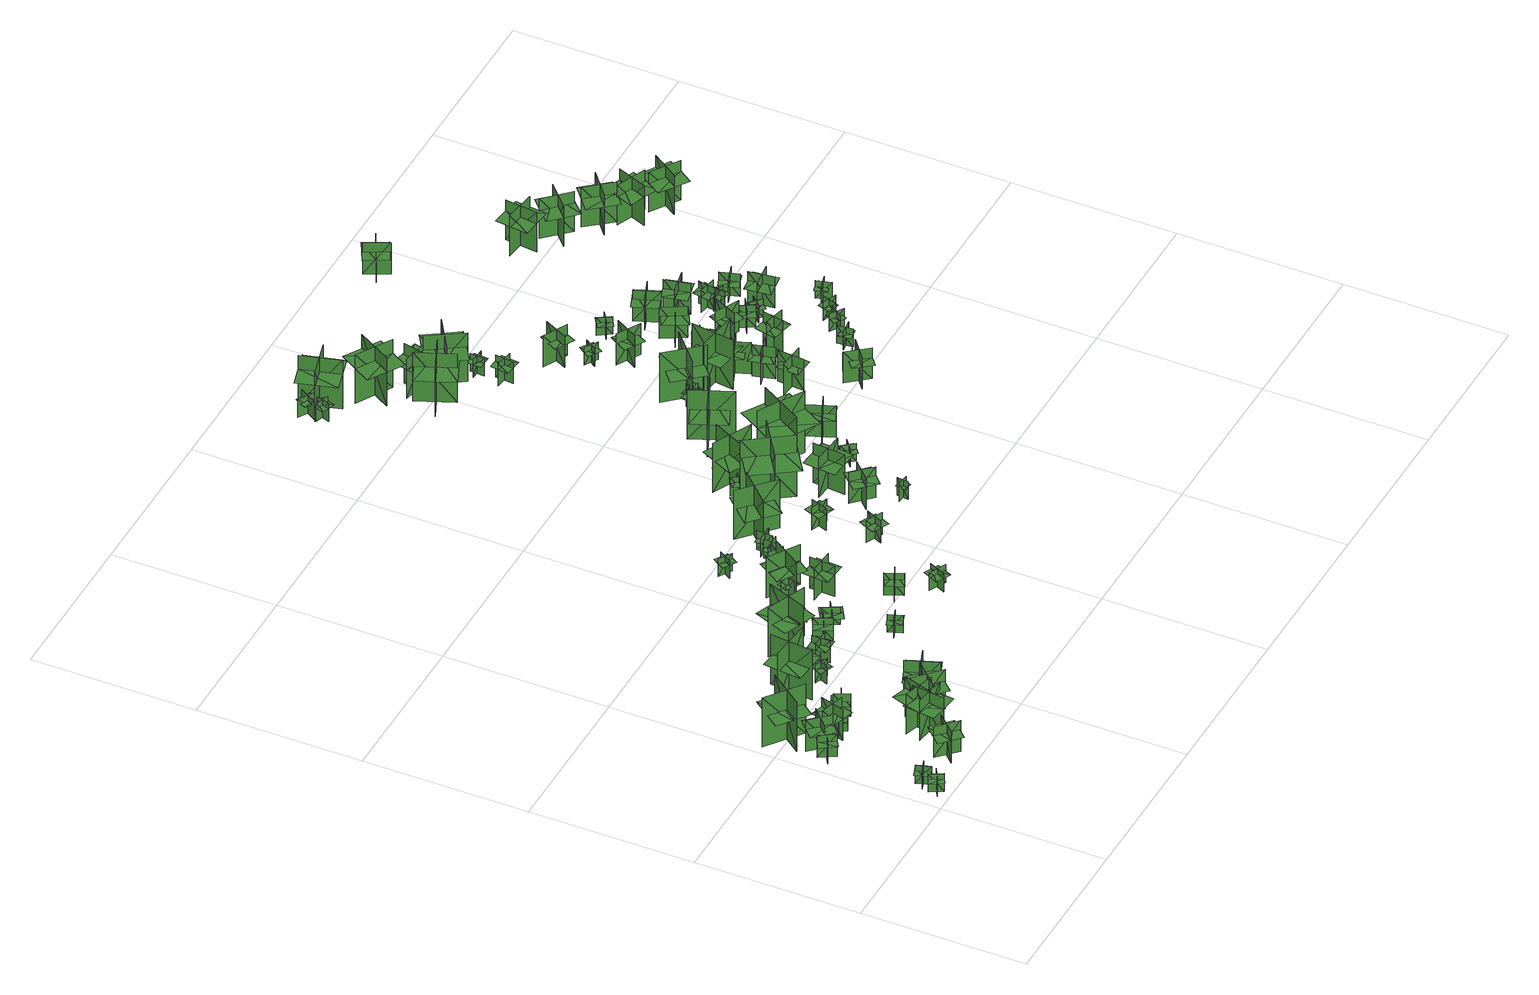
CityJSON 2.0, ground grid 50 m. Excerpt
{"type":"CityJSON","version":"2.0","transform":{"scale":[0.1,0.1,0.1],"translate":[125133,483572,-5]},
"CityObjects":{
"tree1":{"type":"SolitaryVegetationObject","geometry":[{"type":"MultiSurface","lod":"1","boundaries":[[[0,1,2]],[[0,2,3]],[[4,5,6]],[[4,6,7]],[[8,9,10]],[[8,10,11]],[[8,11,12]],[[8,12,13]]]}]},
"tree2":{"type":"SolitaryVegetationObject","geometry":[{"type":"MultiSurface","lod":"1","boundaries":[[[14,15,16]],[[14,16,17]],[[18,19,20]],[[18,20,21]],[[22,23,24]],[[22,24,25]],[[22,25,26]],[[22,26,27]]]}]},
"tree3":{"type":"SolitaryVegetationObject","geometry":[{"type":"MultiSurface","lod":"1","boundaries":[[[28,29,30]],[[28,30,31]],[[32,33,34]],[[32,34,35]],[[36,37,38]],[[36,38,39]],[[36,39,40]],[[36,40,41]]]}]},
"tree4":{"type":"SolitaryVegetationObject","geometry":[{"type":"MultiSurface","lod":"1","boundaries":[[[42,43,44]],[[42,44,45]],[[46,47,48]],[[46,48,49]],[[50,51,52]],[[50,52,53]],[[50,53,54]],[[50,54,55]]]}]},
"tree5":{"type":"SolitaryVegetationObject","geometry":[{"type":"MultiSurface","lod":"1","boundaries":[[[56,57,58]],[[56,58,59]],[[60,61,62]],[[60,62,63]],[[64,65,66]],[[64,66,67]],[[64,67,68]],[[64,68,69]]]}]},
"tree6":{"type":"SolitaryVegetationObject","geometry":[{"type":"MultiSurface","lod":"1","boundaries":[[[70,71,72]],[[70,72,73]],[[74,75,76]],[[74,76,77]],[[78,79,80]],[[78,80,81]],[[78,82,83]],[[78,83,79]]]}]},
"tree7":{"type":"SolitaryVegetationObject","geometry":[{"type":"MultiSurface","lod":"1","boundaries":[[[84,85,86]],[[84,86,87]],[[88,89,90]],[[88,90,91]],[[92,93,94]],[[92,94,95]],[[92,95,96]],[[92,96,97]]]}]},
"tree8":{"type":"SolitaryVegetationObject","geometry":[{"type":"MultiSurface","lod":"1","boundaries":[[[98,99,100]],[[98,100,101]],[[102,103,104]],[[102,104,105]],[[106,107,108]],[[106,108,109]],[[106,109,110]],[[106,110,111]]]}]},
"tree9":{"type":"SolitaryVegetationObject","geometry":[{"type":"MultiSurface","lod":"1","boundaries":[[[112,113,114]],[[112,114,115]],[[116,117,118]],[[116,118,119]],[[120,121,122]],[[120,122,123]],[[120,123,124]],[[120,124,125]]]}]},
"tree10":{"type":"SolitaryVegetationObject","geometry":[{"type":"MultiSurface","lod":"1","boundaries":[[[126,127,128]],[[126,128,129]],[[130,131,132]],[[130,132,133]],[[134,135,136]],[[134,136,137]],[[134,137,138]],[[134,138,139]]]}]},
"tree11":{"type":"SolitaryVegetationObject","geometry":[{"type":"MultiSurface","lod":"1","boundaries":[[[140,141,142]],[[140,142,143]],[[144,145,146]],[[144,146,147]],[[148,149,150]],[[148,150,151]],[[148,151,152]],[[148,152,153]]]}]},
"tree12":{"type":"SolitaryVegetationObject","geometry":[{"type":"MultiSurface","lod":"1","boundaries":[[[154,155,156]],[[154,156,157]],[[158,159,160]],[[158,160,161]],[[162,163,164]],[[162,164,165]],[[162,166,167]],[[162,167,163]]]}]},
"tree13":{"type":"SolitaryVegetationObject","geometry":[{"type":"MultiSurface","lod":"1","boundaries":[[[168,169,170]],[[168,170,171]],[[172,173,174]],[[172,174,175]],[[176,177,178]],[[176,178,179]],[[176,179,180]],[[176,180,181]]]}]},
"tree14":{"type":"SolitaryVegetationObject","geometry":[{"type":"MultiSurface","lod":"1","boundaries":[[[182,183,184]],[[182,184,185]],[[186,187,188]],[[186,188,189]],[[190,191,192]],[[190,192,193]],[[190,193,194]],[[190,194,195]]]}]},
"tree15":{"type":"SolitaryVegetationObject","geometry":[{"type":"MultiSurface","lod":"1","boundaries":[[[196,197,198]],[[196,198,199]],[[200,201,202]],[[200,202,203]],[[204,205,206]],[[204,206,207]],[[204,208,209]],[[204,209,205]]]}]},
"tree16":{"type":"SolitaryVegetationObject","geometry":[{"type":"MultiSurface","lod":"1","boundaries":[[[210,211,212]],[[210,212,213]],[[214,215,216]],[[214,216,217]],[[218,219,220]],[[218,220,221]],[[218,221,222]],[[218,222,223]]]}]},
"tree17":{"type":"SolitaryVegetationObject","geometry":[{"type":"MultiSurface","lod":"1","boundaries":[[[224,225,226]],[[224,226,227]],[[228,229,230]],[[228,230,231]],[[232,233,234]],[[232,234,235]],[[232,235,236]],[[232,236,237]]]}]},
"tree18":{"type":"SolitaryVegetationObject","geometry":[{"type":"MultiSurface","lod":"1","boundaries":[[[238,239,240]],[[238,240,241]],[[242,243,244]],[[242,244,245]],[[246,247,248]],[[246,248,249]],[[246,249,250]],[[246,250,251]]]}]},
"tree19":{"type":"SolitaryVegetationObject","geometry":[{"type":"MultiSurface","lod":"1","boundaries":[[[252,253,254]],[[252,254,255]],[[256,257,258]],[[256,258,259]],[[260,261,262]],[[260,262,263]],[[260,264,265]],[[260,265,261]]]}]},
"tree20":{"type":"SolitaryVegetationObject","geometry":[{"type":"MultiSurface","lod":"1","boundaries":[[[266,267,268]],[[266,268,269]],[[270,271,272]],[[270,272,273]],[[274,275,276]],[[274,276,277]],[[274,277,278]],[[274,278,279]]]}]},
"tree21":{"type":"SolitaryVegetationObject","geometry":[{"type":"MultiSurface","lod":"1","boundaries":[[[280,281,282]],[[280,282,283]],[[284,285,286]],[[284,286,287]],[[288,289,290]],[[288,290,291]],[[288,291,292]],[[288,292,293]]]}]},
"tree22":{"type":"SolitaryVegetationObject","geometry":[{"type":"MultiSurface","lod":"1","boundaries":[[[294,295,296]],[[294,296,297]],[[298,299,300]],[[298,300,301]],[[302,303,304]],[[302,304,305]],[[302,305,306]],[[302,306,307]]]}]},
"tree23":{"type":"SolitaryVegetationObject","geometry":[{"type":"MultiSurface","lod":"1","boundaries":[[[308,309,310]],[[308,310,311]],[[312,313,314]],[[312,314,315]],[[316,317,318]],[[316,318,319]],[[316,319,320]],[[316,320,321]]]}]},
"tree24":{"type":"SolitaryVegetationObject","geometry":[{"type":"MultiSurface","lod":"1","boundaries":[[[322,323,324]],[[322,324,325]],[[326,327,328]],[[326,328,329]],[[330,331,332]],[[330,332,333]],[[330,333,334]],[[330,334,335]]]}]},
"tree25":{"type":"SolitaryVegetationObject","geometry":[{"type":"MultiSurface","lod":"1","boundaries":[[[336,337,338]],[[336,338,339]],[[340,341,342]],[[340,342,343]],[[344,345,346]],[[344,346,347]],[[344,347,348]],[[344,348,349]]]}]},
"tree26":{"type":"SolitaryVegetationObject","geometry":[{"type":"MultiSurface","lod":"1","boundaries":[[[350,351,352]],[[350,352,353]],[[354,355,356]],[[354,356,357]],[[358,359,360]],[[358,360,361]],[[358,362,363]],[[358,363,359]]]}]},
"tree27":{"type":"SolitaryVegetationObject","geometry":[{"type":"MultiSurface","lod":"1","boundaries":[[[364,365,366]],[[364,366,367]],[[368,369,370]],[[368,370,371]],[[372,373,374]],[[372,374,375]],[[372,375,376]],[[372,376,377]]]}]},
"tree28":{"type":"SolitaryVegetationObject","geometry":[{"type":"MultiSurface","lod":"1","boundaries":[[[378,379,380]],[[378,380,381]],[[382,383,384]],[[382,384,385]],[[386,387,388]],[[386,388,389]],[[386,389,390]],[[386,390,391]]]}]},
"tree29":{"type":"SolitaryVegetationObject","geometry":[{"type":"MultiSurface","lod":"1","boundaries":[[[392,393,394]],[[392,394,395]],[[396,397,398]],[[396,398,399]],[[400,401,402]],[[400,402,403]],[[400,403,404]],[[400,404,405]]]}]},
"tree30":{"type":"SolitaryVegetationObject","geometry":[{"type":"MultiSurface","lod":"1","boundaries":[[[406,407,408]],[[406,408,409]],[[410,411,412]],[[410,412,413]],[[414,415,416]],[[414,416,417]],[[414,417,418]],[[414,418,419]]]}]},
"tree31":{"type":"SolitaryVegetationObject","geometry":[{"type":"MultiSurface","lod":"1","boundaries":[[[420,421,422]],[[420,422,423]],[[424,425,426]],[[424,426,427]],[[428,429,430]],[[428,430,431]],[[428,431,432]],[[428,432,433]]]}]},
"tree32":{"type":"SolitaryVegetationObject","geometry":[{"type":"MultiSurface","lod":"1","boundaries":[[[434,435,436]],[[434,436,437]],[[438,439,440]],[[438,440,441]],[[442,443,444]],[[442,444,445]],[[442,445,446]],[[442,446,447]]]}]},
"tree33":{"type":"SolitaryVegetationObject","geometry":[{"type":"MultiSurface","lod":"1","boundaries":[[[448,449,450]],[[448,450,451]],[[452,453,454]],[[452,454,455]],[[456,457,458]],[[456,458,459]],[[456,459,460]],[[456,460,461]]]}]},
"tree34":{"type":"SolitaryVegetationObject","geometry":[{"type":"MultiSurface","lod":"1","boundaries":[[[462,463,464]],[[462,464,465]],[[466,467,468]],[[466,468,469]],[[470,471,472]],[[470,472,473]],[[470,473,474]],[[470,474,475]]]}]},
"tree35":{"type":"SolitaryVegetationObject","geometry":[{"type":"MultiSurface","lod":"1","boundaries":[[[476,477,478]],[[476,478,479]],[[480,481,482]],[[480,482,483]],[[484,485,486]],[[484,486,487]],[[484,488,489]],[[484,489,485]]]}]},
"tree36":{"type":"SolitaryVegetationObject","geometry":[{"type":"MultiSurface","lod":"1","boundaries":[[[490,491,492]],[[490,492,493]],[[494,495,496]],[[494,496,497]],[[498,499,500]],[[498,500,501]],[[498,501,502]],[[498,502,503]]]}]},
"tree37":{"type":"SolitaryVegetationObject","geometry":[{"type":"MultiSurface","lod":"1","boundaries":[[[504,505,506]],[[504,506,507]],[[508,509,510]],[[508,510,511]],[[512,513,514]],[[512,514,515]],[[512,515,516]],[[512,516,517]]]}]},
"tree38":{"type":"SolitaryVegetationObject","geometry":[{"type":"MultiSurface","lod":"1","boundaries":[[[518,519,520]],[[518,520,521]],[[522,523,524]],[[522,524,525]],[[526,527,528]],[[526,528,529]],[[526,529,530]],[[526,530,531]]]}]},
"tree39":{"type":"SolitaryVegetationObject","geometry":[{"type":"MultiSurface","lod":"1","boundaries":[[[532,533,534]],[[532,534,535]],[[536,537,538]],[[536,538,539]],[[540,541,542]],[[540,542,543]],[[540,543,544]],[[540,544,545]]]}]},
"tree40":{"type":"SolitaryVegetationObject","geometry":[{"type":"MultiSurface","lod":"1","boundaries":[[[546,547,548]],[[546,548,549]],[[550,551,552]],[[550,552,553]],[[554,555,556]],[[554,556,557]],[[554,557,558]],[[554,558,559]]]}]},
"tree41":{"type":"SolitaryVegetationObject","geometry":[{"type":"MultiSurface","lod":"1","boundaries":[[[560,561,562]],[[560,562,563]],[[564,565,566]],[[564,566,567]],[[568,569,570]],[[568,570,571]],[[568,571,572]],[[568,572,573]]]}]},
"tree42":{"type":"SolitaryVegetationObject","geometry":[{"type":"MultiSurface","lod":"1","boundaries":[[[574,575,576]],[[574,576,577]],[[578,579,580]],[[578,580,581]],[[582,583,584]],[[582,584,585]],[[582,586,587]],[[582,587,583]]]}]},
"tree43":{"type":"SolitaryVegetationObject","geometry":[{"type":"MultiSurface","lod":"1","boundaries":[[[588,589,590]],[[588,590,591]],[[592,593,594]],[[592,594,595]],[[596,597,598]],[[596,598,599]],[[596,599,600]],[[596,600,601]]]}]},
"tree44":{"type":"SolitaryVegetationObject","geometry":[{"type":"MultiSurface","lod":"1","boundaries":[[[602,603,604]],[[602,604,605]],[[606,607,608]],[[606,608,609]],[[610,611,612]],[[610,612,613]],[[610,613,614]],[[610,614,615]]]}]},
"tree45":{"type":"SolitaryVegetationObject","geometry":[{"type":"MultiSurface","lod":"1","boundaries":[[[616,617,618]],[[616,618,619]],[[620,621,622]],[[620,622,623]],[[624,625,626]],[[624,626,627]],[[624,627,628]],[[624,628,629]]]}]},
"tree46":{"type":"SolitaryVegetationObject","geometry":[{"type":"MultiSurface","lod":"1","boundaries":[[[630,631,632]],[[630,632,633]],[[634,635,636]],[[634,636,637]],[[638,639,640]],[[638,640,641]],[[638,641,642]],[[638,642,643]]]}]},
"tree47":{"type":"SolitaryVegetationObject","geometry":[{"type":"MultiSurface","lod":"1","boundaries":[[[644,645,646]],[[644,646,647]],[[648,649,650]],[[648,650,651]],[[652,653,654]],[[652,654,655]],[[652,655,656]],[[652,656,657]]]}]},
"tree48":{"type":"SolitaryVegetationObject","geometry":[{"type":"MultiSurface","lod":"1","boundaries":[[[658,659,660]],[[658,660,661]],[[662,663,664]],[[662,664,665]],[[666,667,668]],[[666,668,669]],[[666,669,670]],[[666,670,671]]]}]},
"tree49":{"type":"SolitaryVegetationObject","geometry":[{"type":"MultiSurface","lod":"1","boundaries":[[[672,673,674]],[[672,674,675]],[[676,677,678]],[[676,678,679]],[[680,681,682]],[[680,682,683]],[[680,683,684]],[[680,684,685]]]}]},
"tree50":{"type":"SolitaryVegetationObject","geometry":[{"type":"MultiSurface","lod":"1","boundaries":[[[686,687,688]],[[686,688,689]],[[690,691,692]],[[690,692,693]],[[694,695,696]],[[694,696,697]],[[694,698,699]],[[694,699,695]]]}]},
"tree51":{"type":"SolitaryVegetationObject","geometry":[{"type":"MultiSurface","lod":"1","boundaries":[[[700,701,702]],[[700,702,703]],[[704,705,706]],[[704,706,707]],[[708,709,710]],[[708,710,711]],[[708,711,712]],[[708,712,713]]]}]},
"tree52":{"type":"SolitaryVegetationObject","geometry":[{"type":"MultiSurface","lod":"1","boundaries":[[[714,715,716]],[[714,716,717]],[[718,719,720]],[[718,720,721]],[[722,723,724]],[[722,724,725]],[[722,725,726]],[[722,726,727]]]}]},
"tree53":{"type":"SolitaryVegetationObject","geometry":[{"type":"MultiSurface","lod":"1","boundaries":[[[728,729,730]],[[728,730,731]],[[732,733,734]],[[732,734,735]],[[736,737,738]],[[736,738,739]],[[736,740,741]],[[736,741,737]]]}]},
"tree54":{"type":"SolitaryVegetationObject","geometry":[{"type":"MultiSurface","lod":"1","boundaries":[[[742,743,744]],[[742,744,745]],[[746,747,748]],[[746,748,749]],[[750,751,752]],[[750,752,753]],[[750,753,754]],[[750,754,755]]]}]},
"tree55":{"type":"SolitaryVegetationObject","geometry":[{"type":"MultiSurface","lod":"1","boundaries":[[[756,757,758]],[[756,758,759]],[[760,761,762]],[[760,762,763]],[[764,765,766]],[[764,766,767]],[[764,767,768]],[[764,768,769]]]}]},
"tree56":{"type":"SolitaryVegetationObject","geometry":[{"type":"MultiSurface","lod":"1","boundaries":[[[770,771,772]],[[770,772,773]],[[774,775,776]],[[774,776,777]],[[778,779,780]],[[778,780,781]],[[778,781,782]],[[778,782,783]]]}]},
"tree57":{"type":"SolitaryVegetationObject","geometry":[{"type":"MultiSurface","lod":"1","boundaries":[[[784,785,786]],[[784,786,787]],[[788,789,790]],[[788,790,791]],[[792,793,794]],[[792,794,795]],[[792,795,796]],[[792,796,797]]]}]},
"tree58":{"type":"SolitaryVegetationObject","geometry":[{"type":"MultiSurface","lod":"1","boundaries":[[[798,799,800]],[[798,800,801]],[[802,803,804]],[[802,804,805]],[[806,807,808]],[[806,808,809]],[[806,809,810]],[[806,810,811]]]}]},
"tree59":{"type":"SolitaryVegetationObject","geometry":[{"type":"MultiSurface","lod":"1","boundaries":[[[812,813,814]],[[812,814,815]],[[816,817,818]],[[816,818,819]],[[820,821,822]],[[820,822,823]],[[820,823,824]],[[820,824,825]]]}]},
"tree60":{"type":"SolitaryVegetationObject","geometry":[{"type":"MultiSurface","lod":"1","boundaries":[[[826,827,828]],[[826,828,829]],[[830,831,832]],[[830,832,833]],[[834,835,836]],[[834,836,837]],[[834,837,838]],[[834,838,839]]]}]},
"tree61":{"type":"SolitaryVegetationObject","geometry":[{"type":"MultiSurface","lod":"1","boundaries":[[[840,841,842]],[[840,842,843]],[[844,845,846]],[[844,846,847]],[[848,849,850]],[[848,850,851]],[[848,852,853]],[[848,853,849]]]}]},
"tree62":{"type":"SolitaryVegetationObject","geometry":[{"type":"MultiSurface","lod":"1","boundaries":[[[854,855,856]],[[854,856,857]],[[858,859,860]],[[858,860,861]],[[862,863,864]],[[862,864,865]],[[862,865,866]],[[862,866,867]]]}]},
"tree63":{"type":"SolitaryVegetationObject","geometry":[{"type":"MultiSurface","lod":"1","boundaries":[[[868,869,870]],[[868,870,871]],[[872,873,874]],[[872,874,875]],[[876,877,878]],[[876,878,879]],[[876,879,880]],[[876,880,881]]]}]},
"tree64":{"type":"SolitaryVegetationObject","geometry":[{"type":"MultiSurface","lod":"1","boundaries":[[[882,883,884]],[[882,884,885]],[[886,887,888]],[[886,888,889]],[[890,891,892]],[[890,892,893]],[[890,894,895]],[[890,895,891]]]}]},
"tree65":{"type":"SolitaryVegetationObject","geometry":[{"type":"MultiSurface","lod":"1","boundaries":[[[896,897,898]],[[896,898,899]],[[900,901,902]],[[900,902,903]],[[904,905,906]],[[904,906,907]],[[904,907,908]],[[904,908,909]]]}]},
"tree66":{"type":"SolitaryVegetationObject","geometry":[{"type":"MultiSurface","lod":"1","boundaries":[[[910,911,912]],[[910,912,913]],[[914,915,916]],[[914,916,917]],[[918,919,920]],[[918,920,921]],[[918,921,922]],[[918,922,923]]]}]},
"tree67":{"type":"SolitaryVegetationObject","geometry":[{"type":"MultiSurface","lod":"1","boundaries":[[[924,925,926]],[[924,926,927]],[[928,929,930]],[[928,930,931]],[[932,933,934]],[[932,934,935]],[[932,936,937]],[[932,937,933]]]}]},
"tree68":{"type":"SolitaryVegetationObject","geometry":[{"type":"MultiSurface","lod":"1","boundaries":[[[938,939,940]],[[938,940,941]],[[942,943,944]],[[942,944,945]],[[946,947,948]],[[946,948,949]],[[946,949,950]],[[946,950,951]]]}]},
"tree69":{"type":"SolitaryVegetationObject","geometry":[{"type":"MultiSurface","lod":"1","boundaries":[[[952,953,954]],[[952,954,955]],[[956,957,958]],[[956,958,959]],[[960,961,962]],[[960,962,963]],[[960,963,964]],[[960,964,965]]]}]},
"tree70":{"type":"SolitaryVegetationObject","geometry":[{"type":"MultiSurface","lod":"1","boundaries":[[[966,967,968]],[[966,968,969]],[[970,971,972]],[[970,972,973]],[[974,975,976]],[[974,976,977]],[[974,977,978]],[[974,978,979]]]}]},
"tree71":{"type":"SolitaryVegetationObject","geometry":[{"type":"MultiSurface","lod":"1","boundaries":[[[980,981,982]],[[980,982,983]],[[984,985,986]],[[984,986,987]],[[988,989,990]],[[988,990,991]],[[988,991,992]],[[988,992,993]]]}]},
"tree72":{"type":"SolitaryVegetationObject","geometry":[{"type":"MultiSurface","lod":"1","boundaries":[[[994,995,996]],[[994,996,997]],[[998,999,1000]],[[998,1000,1001]],[[1002,1003,1004]],[[1002,1004,1005]],[[1002,1005,1006]],[[1002,1006,1007]]]}]},
"tree73":{"type":"SolitaryVegetationObject","geometry":[{"type":"MultiSurface","lod":"1","boundaries":[[[1008,1009,1010]],[[1008,1010,1011]],[[1012,1013,1014]],[[1012,1014,1015]],[[1016,1017,1018]],[[1016,1018,1019]],[[1016,1019,1020]],[[1016,1020,1021]]]}]},
"tree74":{"type":"SolitaryVegetationObject","geometry":[{"type":"MultiSurface","lod":"1","boundaries":[[[1022,1023,1024]],[[1022,1024,1025]],[[1026,1027,1028]],[[1026,1028,1029]],[[1030,1031,1032]],[[1030,1032,1033]],[[1030,1034,1035]],[[1030,1035,1031]]]}]},
"tree75":{"type":"SolitaryVegetationObject","geometry":[{"type":"MultiSurface","lod":"1","boundaries":[[[1036,1037,1038]],[[1036,1038,1039]],[[1040,1041,1042]],[[1040,1042,1043]],[[1044,1045,1046]],[[1044,1046,1047]],[[1044,1047,1048]],[[1044,1048,1049]]]}]},
"tree76":{"type":"SolitaryVegetationObject","geometry":[{"type":"MultiSurface","lod":"1","boundaries":[[[1050,1051,1052]],[[1050,1052,1053]],[[1054,1055,1056]],[[1054,1056,1057]],[[1058,1059,1060]],[[1058,1060,1061]],[[1058,1061,1062]],[[1058,1062,1063]]]}]},
"tree77":{"type":"SolitaryVegetationObject","geometry":[{"type":"MultiSurface","lod":"1","boundaries":[[[1064,1065,1066]],[[1064,1066,1067]],[[1068,1069,1070]],[[1068,1070,1071]],[[1072,1073,1074]],[[1072,1074,1075]],[[1072,1075,1076]],[[1072,1076,1077]]]}]},
"tree78":{"type":"SolitaryVegetationObject","geometry":[{"type":"MultiSurface","lod":"1","boundaries":[[[1078,1079,1080]],[[1078,1080,1081]],[[1082,1083,1084]],[[1082,1084,1085]],[[1086,1087,1088]],[[1086,1088,1089]],[[1086,1089,1090]],[[1086,1090,1091]]]}]},
"tree79":{"type":"SolitaryVegetationObject","geometry":[{"type":"MultiSurface","lod":"1","boundaries":[[[1092,1093,1094]],[[1092,1094,1095]],[[1096,1097,1098]],[[1096,1098,1099]],[[1100,1101,1102]],[[1100,1102,1103]],[[1100,1103,1104]],[[1100,1104,1105]]]}]},
"tree80":{"type":"SolitaryVegetationObject","geometry":[{"type":"MultiSurface","lod":"1","boundaries":[[[1106,1107,1108]],[[1106,1108,1109]],[[1110,1111,1112]],[[1110,1112,1113]],[[1114,1115,1116]],[[1114,1116,1117]],[[1114,1117,1118]],[[1114,1118,1119]]]}]},
"tree81":{"type":"SolitaryVegetationObject","geometry":[{"type":"MultiSurface","lod":"1","boundaries":[[[1120,1121,1122]],[[1120,1122,1123]],[[1124,1125,1126]],[[1124,1126,1127]],[[1128,1129,1130]],[[1128,1130,1131]],[[1128,1131,1132]],[[1128,1132,1133]]]}]},
"tree82":{"type":"SolitaryVegetationObject","geometry":[{"type":"MultiSurface","lod":"1","boundaries":[[[1134,1135,1136]],[[1134,1136,1137]],[[1138,1139,1140]],[[1138,1140,1141]],[[1142,1143,1144]],[[1142,1144,1145]],[[1142,1145,1146]],[[1142,1146,1147]]]}]},
"tree83":{"type":"SolitaryVegetationObject","geometry":[{"type":"MultiSurface","lod":"1","boundaries":[[[1148,1149,1150]],[[1148,1150,1151]],[[1152,1153,1154]],[[1152,1154,1155]],[[1156,1157,1158]],[[1156,1158,1159]],[[1156,1159,1160]],[[1156,1160,1161]]]}]},
"tree84":{"type":"SolitaryVegetationObject","geometry":[{"type":"MultiSurface","lod":"1","boundaries":[[[1162,1163,1164]],[[1162,1164,1165]],[[1166,1167,1168]],[[1166,1168,1169]],[[1170,1171,1172]],[[1170,1172,1173]],[[1170,1173,1174]],[[1170,1174,1175]]]}]},
"tree85":{"type":"SolitaryVegetationObject","geometry":[{"type":"MultiSurface","lod":"1","boundaries":[[[1176,1177,1178]],[[1176,1178,1179]],[[1180,1181,1182]],[[1180,1182,1183]],[[1184,1185,1186]],[[1184,1186,1187]],[[1184,1187,1188]],[[1184,1188,1189]]]}]},
"tree86":{"type":"SolitaryVegetationObject","geometry":[{"type":"MultiSurface","lod":"1","boundaries":[[[1190,1191,1192]],[[1190,1192,1193]],[[1194,1195,1196]],[[1194,1196,1197]],[[1198,1199,1200]],[[1198,1200,1201]],[[1198,1201,1202]],[[1198,1202,1203]]]}]},
"tree87":{"type":"SolitaryVegetationObject","geometry":[{"type":"MultiSurface","lod":"1","boundaries":[[[1204,1205,1206]],[[1204,1206,1207]],[[1208,1209,1210]],[[1208,1210,1211]],[[1212,1213,1214]],[[1212,1214,1215]],[[1212,1215,1216]],[[1212,1216,1217]]]}]},
"tree88":{"type":"SolitaryVegetationObject","geometry":[{"type":"MultiSurface","lod":"1","boundaries":[[[1218,1219,1220]],[[1218,1220,1221]],[[1222,1223,1224]],[[1222,1224,1225]],[[1226,1227,1228]],[[1226,1228,1229]],[[1226,1229,1230]],[[1226,1230,1231]]]}]},
"tree89":{"type":"SolitaryVegetationObject","geometry":[{"type":"MultiSurface","lod":"1","boundaries":[[[1232,1233,1234]],[[1232,1234,1235]],[[1236,1237,1238]],[[1236,1238,1239]],[[1240,1241,1242]],[[1240,1242,1243]],[[1240,1241,1244]],[[1240,1244,1245]]]}]},
"tree90":{"type":"SolitaryVegetationObject","geometry":[{"type":"MultiSurface","lod":"1","boundaries":[[[1246,1247,1248]],[[1246,1248,1249]],[[1250,1251,1252]],[[1250,1252,1253]],[[1254,1255,1256]],[[1254,1256,1257]],[[1254,1257,1258]],[[1254,1258,1259]]]}]},
"tree91":{"type":"SolitaryVegetationObject","geometry":[{"type":"MultiSurface","lod":"1","boundaries":[[[1260,1261,1262]],[[1260,1262,1263]],[[1264,1265,1266]],[[1264,1266,1267]],[[1268,1269,1270]],[[1268,1270,1271]],[[1268,1271,1272]],[[1268,1272,1273]]]}]},
"tree92":{"type":"SolitaryVegetationObject","geometry":[{"type":"MultiSurface","lod":"1","boundaries":[[[1274,1275,1276]],[[1274,1276,1277]],[[1278,1279,1280]],[[1278,1280,1281]],[[1282,1283,1284]],[[1282,1284,1285]],[[1282,1285,1286]],[[1282,1286,1287]]]}]},
"tree93":{"type":"SolitaryVegetationObject","geometry":[{"type":"MultiSurface","lod":"1","boundaries":[[[1288,1289,1290]],[[1288,1290,1291]],[[1292,1293,1294]],[[1292,1294,1295]],[[1296,1297,1298]],[[1296,1298,1299]],[[1296,1299,1300]],[[1296,1300,1301]]]}]},
"tree94":{"type":"SolitaryVegetationObject","geometry":[{"type":"MultiSurface","lod":"1","boundaries":[[[1302,1303,1304]],[[1302,1304,1305]],[[1306,1307,1308]],[[1306,1308,1309]],[[1310,1311,1312]],[[1310,1312,1313]],[[1310,1313,1314]],[[1310,1314,1315]]]}]}
},
"vertices":[
[32,26,19],[71,47,19],[71,47,81],[32,26,81],[60,18,19],[39,56,19],[39,56,81],[60,18,81],[60,18,64],[80,28,64],[58,67,64],[39,56,64],[19,46,64],[41,7,64],
[56,103,20],[71,61,20],[71,61,82],[56,103,82],[43,76,20],[85,91,20],[85,91,82],[43,76,82],[43,76,65],[51,55,65],[92,71,65],[85,91,65],[77,112,65],[35,97,65],
[74,382,20],[27,353,20],[27,353,97],[74,382,97],[39,391,20],[67,344,20],[67,344,97],[39,391,97],[39,391,75],[15,377,75],[44,329,75],[67,344,75],[91,358,75],[62,405,75],
[52,375,20],[108,429,20],[108,429,128],[52,375,128],[103,374,20],[50,430,20],[50,430,128],[103,374,128],[103,374,98],[131,401,98],[78,456,98],[50,430,98],[22,403,98],[75,347,98],
[174,104,23],[230,50,23],[230,50,131],[174,104,131],[174,52,23],[228,108,23],[228,108,131],[174,52,131],[174,52,101],[202,26,101],[256,82,101],[228,108,101],[200,135,101],[146,79,101],
[42,454,17],[122,559,17],[122,559,188],[42,454,188],[124,466,17],[124,466,188],[19,546,188],[19,546,17],[43,464,122],[113,556,122],[70,588,122],[0,496,122],[88,430,122],[157,522,122],
[134,360,22],[156,434,22],[156,434,130],[134,360,130],[179,384,22],[105,406,22],[105,406,130],[179,384,130],[179,384,99],[190,421,99],[116,444,99],[105,406,99],[94,369,99],[168,347,99],
[185,394,22],[145,377,22],[145,377,84],[185,394,84],[158,405,22],[176,365,22],[176,365,84],[158,405,84],[158,405,67],[138,396,67],[155,356,67],[176,365,67],[196,373,67],[178,414,67],
[123,505,18],[123,505,80],[143,554,80],[143,554,18],[110,538,18],[110,538,80],[157,518,80],[157,518,18],[102,542,60],[92,517,60],[151,492,60],[162,517,60],[172,541,60],[113,566,60],
[212,165,33],[310,153,33],[310,153,171],[212,165,171],[252,113,33],[264,212,33],[264,212,171],[252,113,171],[252,113,133],[302,107,133],[314,206,133],[264,212,133],[215,217,133],[203,119,133],
[256,150,35],[287,245,35],[287,245,174],[256,150,174],[315,180,35],[220,210,35],[220,210,174],[315,180,174],[315,180,135],[330,227,135],[236,258,135],[220,210,135],[205,163,135],[300,132,135],
[238,386,20],[217,429,20],[217,429,99],[238,386,99],[250,421,20],[207,400,20],[207,400,99],[250,421,99],[250,421,73],[207,400,73],[218,377,73],[261,397,73],[238,444,73],[196,423,73],
[283,227,41],[355,158,41],[355,158,179],[283,227,179],[284,161,41],[353,233,41],[353,233,179],[284,161,179],[284,161,141],[320,126,141],[389,198,141],[353,233,141],[317,267,141],[248,195,141],
[410,252,33],[317,217,33],[317,217,172],[410,252,172],[350,280,33],[385,186,33],[385,186,172],[350,280,172],[350,280,133],[303,262,133],[338,169,133],[385,186,133],[432,204,133],[397,297,133],
[276,646,14],[264,514,14],[264,514,186],[276,646,186],[212,593,14],[212,593,186],[344,581,186],[344,581,14],[280,637,120],[270,522,120],[323,518,120],[334,633,120],[225,642,120],[214,527,120],
[354,547,19],[337,506,19],[337,506,81],[354,547,81],[327,536,19],[367,519,19],[367,519,81],[327,536,81],[327,536,64],[318,516,64],[359,498,64],[367,519,64],[376,539,64],[336,557,64],
[338,634,17],[317,595,17],[317,595,79],[338,634,79],[310,626,17],[349,605,17],[349,605,79],[310,626,79],[310,626,61],[299,606,61],[338,585,61],[349,605,61],[359,624,61],[320,645,61],
[447,566,19],[392,566,19],[392,566,96],[447,566,96],[421,592,19],[421,537,19],[421,537,96],[421,592,96],[421,592,74],[394,593,74],[393,537,74],[421,537,74],[449,537,74],[449,592,74],
[423,619,15],[471,742,15],[471,742,186],[423,619,186],[499,652,15],[499,652,186],[376,701,186],[376,701,15],[421,628,120],[463,736,120],[413,755,120],[371,648,120],[473,608,120],[515,715,120],
[479,584,19],[527,610,19],[527,610,96],[479,584,96],[514,573,19],[488,622,19],[488,622,96],[514,573,96],[514,573,75],[538,586,75],[512,635,75],[488,622,75],[463,609,75],[489,560,75],
[529,671,20],[529,671,82],[492,709,82],[492,709,20],[493,672,20],[493,672,82],[530,708,82],[530,708,20],[487,666,62],[506,647,62],[552,692,62],[533,711,62],[514,730,62],[468,686,62],
[627,440,26],[585,424,26],[585,424,88],[627,440,88],[600,452,26],[616,411,26],[616,411,88],[600,452,88],[600,452,70],[579,444,70],[595,403,70],[616,411,70],[636,418,70],[621,460,70],
[589,618,21],[589,618,83],[543,590,83],[543,590,21],[579,583,21],[579,583,83],[553,627,83],[553,627,21],[583,576,63],[606,590,63],[573,645,63],[550,631,63],[527,617,63],[560,562,63],
[519,686,20],[519,686,82],[557,724,82],[557,724,20],[520,722,20],[520,722,82],[556,686,82],[556,686,20],[514,728,62],[495,709,62],[540,663,62],[559,682,62],[578,701,62],[533,747,62],
[655,758,17],[609,775,17],[609,775,82],[655,758,82],[641,789,17],[624,743,17],[624,743,82],[641,789,82],[639,784,57],[620,791,57],[608,759,57],[627,752,57],[646,744,57],[658,777,57],
[693,758,15],[602,817,15],[602,817,156],[693,758,156],[678,824,15],[678,824,156],[619,734,156],[619,734,15],[685,758,102],[605,810,102],[581,773,102],[661,721,102],[709,796,102],[630,848,102],
[722,688,19],[645,693,19],[645,693,127],[722,688,127],[688,727,19],[683,650,19],[683,650,127],[688,727,127],[688,727,96],[650,730,96],[645,652,96],[683,650,96],[722,647,96],[727,725,96],
[766,481,23],[742,531,23],[742,531,100],[766,481,100],[779,515,23],[728,492,23],[728,492,100],[779,515,100],[779,515,78],[767,540,78],[717,517,78],[728,492,78],[740,467,78],[790,490,78],
[817,380,67],[765,405,67],[765,405,129],[817,380,129],[803,418,67],[778,367,67],[778,367,129],[803,418,129],[802,416,112],[779,427,112],[756,380,112],[779,369,112],[802,358,112],[824,406,112],
[696,797,17],[647,806,17],[647,806,83],[696,797,83],[676,826,17],[667,778,17],[667,778,83],[676,826,83],[675,820,58],[655,824,58],[648,790,58],[668,786,58],[688,782,58],[695,816,58],
[654,979,17],[631,941,17],[631,941,79],[654,979,79],[625,972,17],[663,949,17],[663,949,79],[625,972,79],[625,972,62],[614,954,62],[651,930,62],[663,949,62],[674,968,62],[637,991,62],
[736,868,18],[711,826,18],[711,826,84],[736,868,84],[702,860,18],[744,834,18],[744,834,84],[702,860,84],[707,857,59],[697,839,59],[726,822,59],[737,839,59],[747,856,59],[717,874,59],
[774,872,18],[725,871,18],[725,871,83],[774,872,83],[749,896,18],[750,847,18],[750,847,83],[749,896,83],[749,890,59],[729,890,59],[729,855,59],[750,856,59],[770,856,59],[769,891,59],
[776,930,17],[775,881,17],[775,881,82],[776,930,82],[751,906,17],[800,905,17],[800,905,82],[751,906,82],[756,906,58],[756,886,58],[791,885,58],[791,905,58],[792,926,58],[757,926,58],
[879,1012,9],[788,916,9],[788,916,180],[879,1012,180],[796,1009,9],[796,1009,180],[893,918,180],[893,918,9],[877,1003,114],[798,918,114],[837,882,114],[916,966,114],[837,1041,114],[757,957,114],
[936,634,26],[960,684,26],[960,684,103],[936,634,103],[971,646,26],[921,670,26],[921,670,103],[971,646,103],[971,646,81],[982,671,81],[932,695,81],[921,670,81],[909,645,81],[959,621,81],
[949,847,17],[930,795,17],[930,795,94],[949,847,94],[916,832,17],[967,812,17],[967,812,94],[916,832,94],[916,832,73],[906,806,73],[958,786,73],[967,812,73],[977,838,73],[925,857,73],
[1090,625,69],[1094,661,69],[1094,661,131],[1090,625,131],[1108,640,69],[1108,640,131],[1072,644,131],[1072,644,69],[1107,640,111],[1109,655,111],[1080,659,111],[1078,643,111],[1077,628,111],[1105,625,111],
[1032,934,12],[945,1062,12],[945,1062,227],[1032,934,227],[1052,1035,12],[924,948,12],[924,948,227],[1052,1035,227],[1052,1035,167],[1008,1099,167],[880,1012,167],[924,948,167],[967,884,167],[1095,971,167],
[978,1059,18],[950,1094,18],[950,1094,80],[978,1059,80],[981,1089,18],[947,1061,18],[947,1061,80],[981,1089,80],[981,1089,63],[967,1106,63],[933,1078,63],[947,1061,63],[961,1044,63],[995,1072,63],
[1102,786,28],[1047,731,28],[1047,731,135],[1102,786,135],[1050,786,28],[1105,731,28],[1105,731,135],[1050,786,135],[1050,786,105],[1023,759,105],[1077,704,105],[1105,731,105],[1132,759,105],[1077,814,105],
[1024,1172,15],[965,1054,15],[965,1054,186],[1024,1172,186],[946,1145,15],[946,1145,186],[1064,1086,186],[1064,1086,15],[1025,1162,120],[974,1059,120],[1022,1035,120],[1073,1139,120],[975,1187,120],[924,1084,120],
[1104,919,14],[1095,820,14],[1095,820,152],[1104,919,152],[1053,877,14],[1152,868,14],[1152,868,152],[1053,877,152],[1053,877,114],[1049,827,114],[1148,818,114],[1152,868,114],[1157,918,114],[1057,926,114],
[1032,1122,17],[1032,1122,79],[1020,1175,79],[1020,1175,17],[1002,1142,17],[1002,1142,79],[1052,1154,79],[1052,1154,17],[994,1140,59],[1000,1114,59],[1062,1129,59],[1056,1155,59],[1050,1181,59],[988,1167,59],
[785,2227,22],[743,2241,22],[743,2241,84],[785,2227,84],[772,2253,22],[758,2211,22],[758,2211,84],[772,2253,84],[772,2253,67],[751,2260,67],[737,2218,67],[758,2211,67],[779,2204,67],[793,2246,67],
[786,2260,25],[733,2292,25],[733,2292,87],[786,2260,87],[777,2301,25],[777,2301,87],[744,2248,87],[744,2248,25],[782,2263,71],[792,2281,71],[750,2305,71],[739,2287,71],[729,2268,71],[772,2245,71],
[1183,845,36],[1217,873,36],[1217,873,98],[1183,845,98],[1213,842,36],[1184,876,36],[1184,876,98],[1213,842,98],[1213,842,80],[1230,857,80],[1201,890,80],[1184,876,80],[1167,861,80],[1196,828,80],
[1181,1101,10],[1102,968,10],[1102,968,225],[1181,1101,225],[1081,1076,10],[1214,997,10],[1214,997,225],[1081,1076,225],[1081,1076,165],[1041,1009,165],[1174,930,165],[1214,997,165],[1253,1063,165],[1120,1143,165],
[858,2276,24],[740,2244,24],[740,2244,193],[858,2276,193],[788,2317,24],[820,2199,24],[820,2199,193],[788,2317,193],[788,2317,146],[729,2301,146],[761,2183,146],[820,2199,146],[878,2215,146],[847,2333,146],
[1201,1278,13],[1079,1226,13],[1079,1226,184],[1201,1278,184],[1124,1308,13],[1124,1308,184],[1176,1187,184],[1176,1187,13],[1195,1270,118],[1089,1225,118],[1110,1175,118],[1217,1220,118],[1174,1321,118],[1067,1276,118],
[991,1936,15],[944,2048,15],[944,2048,184],[991,1936,184],[1022,2011,15],[910,1963,15],[910,1963,184],[1022,2011,184],[1022,2011,137],[999,2067,137],[886,2020,137],[910,1963,137],[934,1907,137],[1046,1955,137],
[893,2102,15],[955,2206,15],[955,2206,184],[893,2102,184],[972,2121,15],[867,2184,15],[867,2184,184],[972,2121,184],[972,2121,137],[1003,2173,137],[898,2236,137],[867,2184,137],[836,2132,137],[940,2069,137],
[1269,1022,19],[1300,945,19],[1300,945,129],[1269,1022,129],[1244,961,19],[1321,993,19],[1321,993,129],[1244,961,129],[1272,1015,101],[1300,945,101],[1330,958,101],[1302,1028,101],[1241,1003,101],[1270,933,101],
[1185,1277,16],[1201,1319,16],[1201,1319,78],[1185,1277,78],[1212,1289,16],[1171,1305,16],[1171,1305,78],[1212,1289,78],[1212,1289,60],[1220,1310,60],[1179,1326,60],[1171,1305,60],[1163,1285,60],[1204,1268,60],
[997,2099,21],[976,2002,21],[976,2002,159],[997,2099,159],[941,2064,21],[1038,2043,21],[1038,2043,159],[941,2064,159],[941,2064,121],[930,2015,121],[1028,1994,121],[1038,2043,121],[1049,2092,121],[951,2112,121],
[1010,2048,23],[1076,1946,23],[1076,1946,193],[1010,2048,193],[993,1969,23],[1095,2035,23],[1095,2035,193],[993,1969,193],[993,1969,145],[1026,1917,145],[1128,1984,145],[1095,2035,145],[1062,2086,145],[960,2020,145],
[1221,1353,15],[1264,1342,15],[1264,1342,77],[1221,1353,77],[1236,1327,15],[1247,1370,15],[1247,1370,77],[1236,1327,77],[1236,1327,59],[1257,1322,59],[1268,1365,59],[1247,1370,59],[1225,1376,59],[1215,1333,59],
[1260,1337,14],[1267,1381,14],[1267,1381,75],[1260,1337,75],[1284,1354,14],[1241,1361,14],[1241,1361,75],[1284,1354,75],[1284,1354,58],[1288,1376,58],[1244,1383,58],[1241,1361,58],[1237,1340,58],[1281,1332,58],
[1150,1856,23],[1095,1863,23],[1095,1863,99],[1150,1856,99],[1127,1886,23],[1121,1831,23],[1121,1831,99],[1127,1886,99],[1127,1886,78],[1100,1889,78],[1093,1834,78],[1121,1831,78],[1148,1827,78],[1155,1882,78],
[1112,1956,29],[1110,1912,29],[1110,1912,91],[1112,1956,91],[1090,1936,29],[1135,1934,29],[1135,1934,91],[1090,1936,91],[1090,1936,73],[1090,1914,73],[1134,1912,73],[1135,1934,73],[1136,1956,73],[1091,1958,73],
[1242,1350,10],[1341,1438,10],[1341,1438,182],[1242,1350,182],[1324,1345,10],[1324,1345,182],[1237,1445,182],[1237,1445,10],[1245,1360,116],[1331,1436,116],[1296,1476,116],[1209,1400,116],[1281,1318,116],[1368,1394,116],
[1425,1103,34],[1431,1184,34],[1431,1184,143],[1425,1103,143],[1464,1137,34],[1464,1137,143],[1383,1143,143],[1383,1143,34],[1464,1137,108],[1467,1171,108],[1402,1176,108],[1400,1142,108],[1397,1108,108],[1462,1103,108],
[1460,944,71],[1523,995,71],[1523,995,179],[1460,944,179],[1512,938,71],[1512,938,179],[1461,1002,179],[1461,1002,71],[1512,938,145],[1538,960,145],[1498,1010,145],[1471,989,145],[1445,968,145],[1485,917,145],
[1315,1352,16],[1447,1335,16],[1447,1335,188],[1315,1352,188],[1366,1287,16],[1366,1287,188],[1383,1418,188],[1383,1418,16],[1324,1356,122],[1439,1341,122],[1446,1395,122],[1331,1410,122],[1317,1301,122],[1432,1286,122],
[1239,1733,28],[1276,1805,28],[1276,1805,136],[1239,1733,136],[1288,1749,28],[1288,1749,136],[1216,1787,136],[1216,1787,28],[1288,1749,102],[1304,1779,102],[1247,1809,102],[1231,1779,102],[1215,1749,102],[1273,1719,102],
[1277,1692,24],[1314,1668,24],[1314,1668,85],[1277,1692,85],[1283,1663,24],[1307,1700,24],[1307,1700,85],[1283,1663,85],[1283,1663,68],[1301,1651,68],[1325,1688,68],[1307,1700,68],[1289,1712,68],[1264,1676,68],
[1438,1193,33],[1422,1257,33],[1422,1257,144],[1438,1193,144],[1464,1237,33],[1400,1221,33],[1400,1221,144],[1464,1237,144],[1464,1237,108],[1400,1221,108],[1409,1185,108],[1473,1202,108],[1456,1272,108],[1391,1256,108],
[1456,1322,26],[1380,1293,26],[1380,1293,135],[1456,1322,135],[1408,1343,26],[1408,1343,135],[1437,1267,135],[1437,1267,26],[1408,1343,100],[1376,1332,100],[1399,1271,100],[1431,1282,100],[1463,1294,100],[1440,1355,100],
[1527,982,72],[1506,1024,72],[1506,1024,134],[1527,982,134],[1536,1011,72],[1536,1011,134],[1495,990,134],[1495,990,72],[1536,1011,114],[1528,1028,114],[1494,1011,114],[1503,994,114],[1512,977,114],[1545,993,114],
[1317,1616,21],[1387,1575,21],[1387,1575,130],[1317,1616,130],[1330,1566,21],[1330,1566,130],[1371,1636,130],[1371,1636,21],[1330,1566,96],[1359,1549,96],[1392,1605,96],[1363,1622,96],[1334,1639,96],[1301,1583,96],
[1502,1395,26],[1447,1387,26],[1447,1387,103],[1502,1395,103],[1473,1417,26],[1481,1362,26],[1481,1362,103],[1473,1417,103],[1473,1417,81],[1445,1413,81],[1453,1358,81],[1481,1362,81],[1508,1366,81],[1500,1421,81],
[1387,1680,36],[1424,1704,36],[1424,1704,97],[1387,1680,97],[1415,1674,36],[1391,1711,36],[1391,1711,97],[1415,1674,97],[1415,1674,80],[1434,1686,80],[1410,1723,80],[1391,1711,80],[1373,1699,80],[1397,1662,80],
[1494,1424,21],[1470,1462,21],[1470,1462,83],[1494,1424,83],[1501,1453,21],[1463,1430,21],[1463,1430,83],[1501,1453,83],[1501,1453,65],[1489,1472,65],[1451,1448,65],[1463,1430,65],[1475,1411,65],[1512,1434,65],
[1581,1244,42],[1516,1258,42],[1516,1258,152],[1581,1244,152],[1553,1287,42],[1540,1222,42],[1540,1222,152],[1553,1287,152],[1553,1287,116],[1540,1222,116],[1575,1214,116],[1589,1280,116],[1518,1294,116],[1504,1229,116],
[1588,1063,72],[1634,1068,72],[1634,1068,134],[1588,1063,134],[1611,1044,72],[1611,1044,134],[1606,1091,134],[1606,1091,72],[1611,1044,115],[1630,1047,115],[1626,1083,115],[1607,1081,115],[1588,1079,115],[1592,1042,115],
[1510,1493,19],[1473,1561,19],[1473,1561,127],[1510,1493,127],[1525,1542,19],[1457,1505,19],[1457,1505,127],[1525,1542,127],[1525,1542,97],[1506,1576,97],[1438,1539,97],[1457,1505,97],[1475,1471,97],[1543,1508,97],
[1510,1411,29],[1583,1375,29],[1583,1375,137],[1510,1411,137],[1527,1362,29],[1527,1362,137],[1563,1435,137],[1563,1435,29],[1527,1362,103],[1557,1347,103],[1586,1405,103],[1556,1420,103],[1525,1435,103],[1496,1377,103],
[1641,1130,73],[1680,1104,73],[1680,1104,135],[1641,1130,135],[1647,1101,73],[1647,1101,135],[1673,1139,135],[1673,1139,73],[1647,1101,116],[1663,1090,116],[1684,1121,116],[1668,1132,116],[1652,1143,116],[1631,1112,116],
[1496,1652,31],[1523,1580,31],[1523,1580,138],[1496,1652,138],[1474,1606,31],[1547,1633,31],[1547,1633,138],[1474,1606,138],[1474,1606,108],[1488,1569,108],[1561,1596,108],[1547,1633,108],[1533,1669,108],[1461,1642,108],
[1578,1349,35],[1626,1377,35],[1626,1377,112],[1578,1349,112],[1614,1339,35],[1586,1387,35],[1586,1387,112],[1614,1339,112],[1614,1339,90],[1638,1353,90],[1610,1401,90],[1586,1387,90],[1562,1373,90],[1590,1325,90],
[1702,1178,74],[1688,1134,74],[1688,1134,136],[1702,1178,136],[1676,1165,74],[1676,1165,136],[1720,1150,136],[1720,1150,74],[1676,1165,116],[1670,1146,116],[1705,1135,116],[1711,1153,116],[1717,1172,116],[1682,1183,116],
[1633,1339,34],[1663,1371,34],[1663,1371,96],[1633,1339,96],[1662,1340,34],[1630,1370,34],[1630,1370,96],[1662,1340,96],[1662,1340,78],[1678,1356,78],[1645,1386,78],[1630,1370,78],[1615,1354,78],[1647,1323,78],
[1550,1552,27],[1626,1568,27],[1626,1568,135],[1550,1552,135],[1593,1524,27],[1577,1600,27],[1577,1600,135],[1593,1524,135],[1593,1524,105],[1631,1532,105],[1614,1608,105],[1577,1600,105],[1539,1591,105],[1555,1516,105],
[1641,1475,24],[1651,1529,24],[1651,1529,101],[1641,1475,101],[1671,1495,24],[1617,1505,24],[1617,1505,101],[1671,1495,101],[1671,1495,79],[1676,1523,79],[1622,1533,79],[1617,1505,79],[1612,1478,79],[1666,1468,79],
[1658,1454,21],[1665,1497,21],[1665,1497,83],[1658,1454,83],[1682,1471,21],[1639,1478,21],[1639,1478,83],[1682,1471,83],[1682,1471,66],[1686,1493,66],[1642,1500,66],[1639,1478,66],[1635,1456,66],[1679,1449,66],
[1376,2408,14],[1411,2339,14],[1411,2339,122],[1376,2408,122],[1360,2359,14],[1428,2394,14],[1428,2394,122],[1360,2359,122],[1360,2359,92],[1377,2325,92],[1446,2360,92],[1428,2394,92],[1411,2429,92],[1342,2393,92],
[1778,1212,74],[1733,1200,74],[1733,1200,136],[1778,1212,136],[1752,1227,74],[1752,1227,136],[1764,1182,136],[1764,1182,74],[1752,1227,116],[1733,1222,116],[1742,1186,116],[1761,1191,116],[1780,1196,116],[1771,1232,116],
[1729,1337,18],[1719,1414,18],[1719,1414,125],[1729,1337,125],[1761,1378,18],[1684,1368,18],[1684,1368,125],[1761,1378,125],[1761,1378,95],[1756,1416,95],[1679,1407,95],[1684,1368,95],[1689,1330,95],[1765,1340,95],
[1730,1442,20],[1712,1498,20],[1712,1498,98],[1730,1442,98],[1748,1478,20],[1692,1459,20],[1692,1459,98],[1748,1478,98],[1732,1443,72],[1713,1498,72],[1686,1489,72],[1704,1433,72],[1736,1506,72],[1755,1450,72],
[1724,2074,10],[1625,2085,10],[1625,2085,149],[1724,2074,149],[1683,2126,10],[1671,2027,10],[1671,2027,149],[1683,2126,149],[1683,2126,110],[1633,2131,110],[1622,2032,110],[1671,2027,110],[1721,2021,110],[1732,2120,110],
[1795,1974,10],[1726,2045,10],[1726,2045,149],[1795,1974,149],[1797,2040,10],[1725,1971,10],[1725,1971,149],[1797,2040,149],[1797,2040,110],[1762,2076,110],[1690,2007,110],[1725,1971,110],[1760,1935,110],[1831,2004,110],
[1819,1895,8],[1896,1959,8],[1896,1959,147],[1819,1895,147],[1885,1889,8],[1822,1966,8],[1822,1966,147],[1885,1889,147],[1885,1889,108],[1924,1921,108],[1860,1997,108],[1822,1966,108],[1784,1934,108],[1847,1857,108],
[1963,1843,11],[1870,1881,11],[1870,1881,149],[1963,1843,149],[1937,1905,11],[1900,1813,11],[1900,1813,149],[1937,1905,149],[1937,1905,110],[1891,1924,110],[1853,1831,110],[1900,1813,110],[1946,1794,110],[1983,1886,110],
[1975,1759,13],[2029,1842,13],[2029,1842,151],[1975,1759,151],[2040,1772,13],[1956,1827,13],[1956,1827,151],[2040,1772,151],[2040,1772,113],[2067,1814,113],[1983,1868,113],[1956,1827,113],[1929,1785,113],[2012,1730,113]
]}
